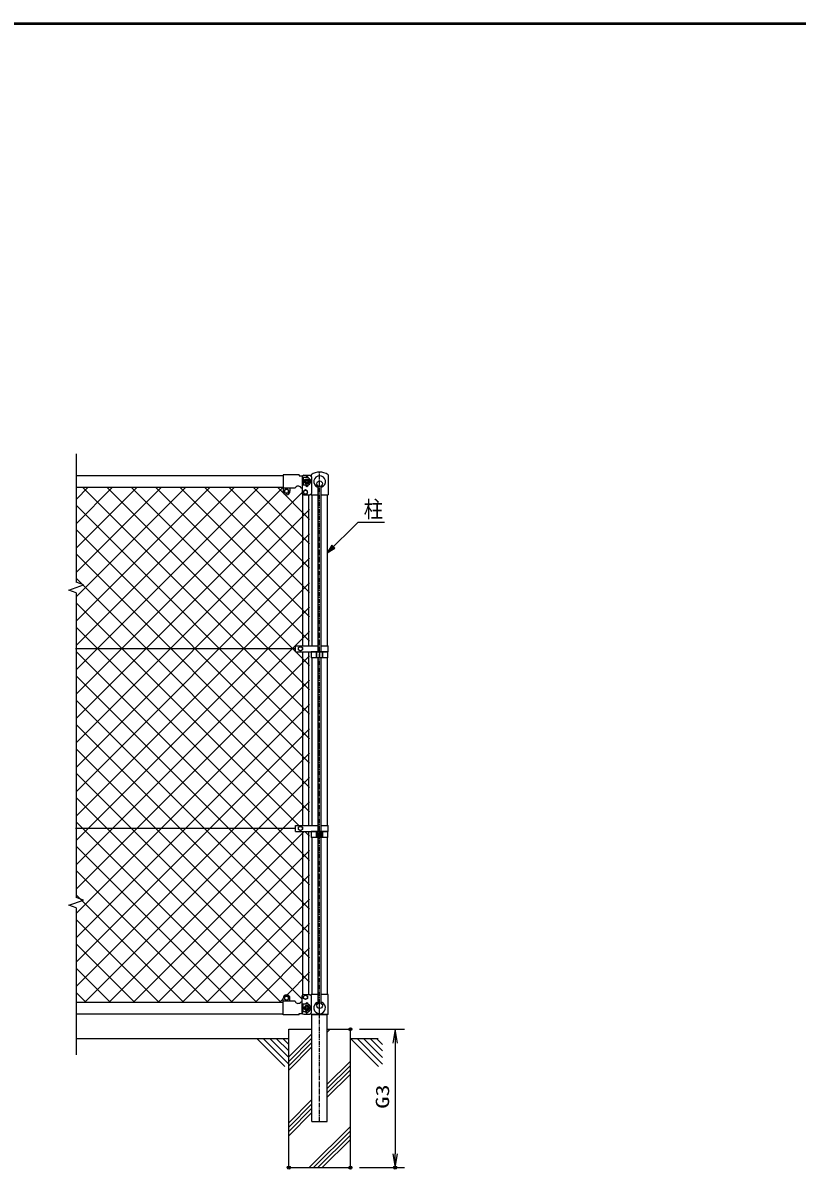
# Model space of a CAD drawing. Units: millimetres, scale not verified. Extents: x -4425 to 4425, y -3150 to 3150.
# Drawn here: x -1404 to 1113, y -814 to 2925 of the extents above; entities that cross this region are included whole.
import ezdxf
from ezdxf.enums import TextEntityAlignment as Align

# ---------------------------------------------------------------- set-up
doc = ezdxf.new("R2010")
doc.units = ezdxf.units.MM
doc.header["$LTSCALE"] = 20
doc.header["$PDMODE"] = 32
doc.header["$PDSIZE"] = 10
doc.linetypes.add('USER1', pattern=[1.125, 0.75, -0.125, 0.125, -0.125])
for name, color, linetype, lineweight in [('0-0_1', 7, 'Continuous', 25), ('0-1_CENTLN-L', 2, 'USER1', 25), ('0-2_0', 7, 'Continuous', 25), ('0-4_WAKU', 7, 'Continuous', 25), ('0-5_11', 4, 'Continuous', 25), ('0-6_13', 7, 'Continuous', 25), ('0-7_DEFPOINTS', 7, 'Continuous', 25), ('0-8_14', 7, 'Continuous', 25)]:
    doc.layers.add(name, color=color, linetype=linetype, lineweight=lineweight)
doc.styles.add('ＭＳ ゴシック', font='')
doc.styles.get('ＭＳ ゴシック').set_extended_font_data('MS Gothic')

# ---------------------------------------------------------------- blocks, each defined once
blk = doc.blocks.new('C9')
at = {"layer": '0-5_11'}
blk.add_line((74009, 72755.4), (75836.8, 70927.7), dxfattribs=at)
blk = doc.blocks.new('C10')
at = {"layer": '0-5_11'}
blk.add_line((74433.3, 72755.4), (76098.1, 71090.7), dxfattribs=at)
blk = doc.blocks.new('C11')
at = {"layer": '0-5_11'}
blk.add_line((74857.6, 72755.4), (76098.1, 71514.9), dxfattribs=at)
blk = doc.blocks.new('C12')
at = {"layer": '0-5_11'}
blk.add_line((75281.8, 72755.4), (76098.1, 71939.2), dxfattribs=at)
blk = doc.blocks.new('C13')
at = {"layer": '0-5_11'}
blk.add_line((75706.1, 72755.4), (76098.1, 72363.5), dxfattribs=at)
blk = doc.blocks.new('DARROWS')
at = {"layer": '0-2_0', "color": 2}
blk.add_line((0, 0), (-19.982, 0), dxfattribs=at)
blk.add_lwpolyline([(-20, -3.333), (0, 0), (-20, 3.333)], dxfattribs=at)

msp = doc.modelspace()

# ---------------------------------------------------------------- linework, layer by layer
at = {"layer": '0-0_1', "color": 4}
for p, q in [((-1231.09, 1524.47), (-1231.09, 1107.19)), ((-1254.58, 1081.54), (-1207.59, 1098.64)), ((-1207.59, 1098.64), (-1231.09, 1107.19)), ((-1231.09, 1072.98), (-1254.58, 1081.54)), ((-1231.09, 1072.98), (-1231.09, 82.19)), ((-1207.59, 73.64), (-1231.09, 82.19)), ((-1254.58, 56.54), (-1207.59, 73.64)), ((-1231.09, 47.98), (-1254.58, 56.54)), ((-1231.09, 47.98), (-1231.09, -430.01)), ((-539.49, -436.63), (-464.49, -361.63)), ((-414.49, -355.49), (-405.33, -346.33)), ((-539.49, -450.78), (-464.49, -375.78)), ((-539.49, -464.92), (-464.49, -389.92)), ((-539.49, -479.06), (-464.49, -404.06)), ((-414.49, -525.19), (-339.49, -450.19)), ((-414.49, -539.34), (-339.49, -464.34)), ((-414.49, -553.48), (-339.49, -478.48)), ((-414.49, -567.62), (-339.49, -492.62)), ((-539.49, -650.2), (-464.49, -575.19)), ((-539.49, -664.34), (-464.49, -589.34)), ((-539.49, -678.48), (-464.49, -603.48)), ((-539.49, -692.62), (-464.49, -617.62)), ((-473.49, -796.33), (-339.49, -662.33)), ((-459.35, -796.33), (-339.49, -676.47)), ((-445.21, -796.33), (-339.49, -690.61)), ((-431.07, -796.33), (-339.49, -704.75))]:
    msp.add_line(p, q, dxfattribs=at)
at = {"layer": '0-0_1'}
for p, q in [((-1231.09, 1453.67), (-557.94, 1453.67)), ((-466.99, 1456.16), (-466.99, 1450.52)), ((-444.96, 1419.52), (-450.08, 1424.64)), ((-411.99, 1456.16), (-411.99, 1390.67)), ((-1231.09, 1415.67), (-557.94, 1415.67)), ((-1231.09, 1297.1), (-1112.52, 1415.67)), ((-1231.09, 1217.9), (-1033.32, 1415.67)), ((-1231.09, 1138.7), (-954.13, 1415.67)), ((-1231.09, 1059.51), (-874.93, 1415.67)), ((-1231.09, 980.31), (-795.73, 1415.67)), ((-1231.09, 901.12), (-716.54, 1415.67)), ((-1231.09, 821.92), (-637.34, 1415.67)), ((-1231.09, 742.72), (-558.15, 1415.67)), ((-1231.09, 1376.29), (-1191.71, 1415.67)), ((-1231.09, 663.53), (-496.14, 1398.48)), ((-472.17, 677.54), (-1210.3, 1415.67)), ((-472.2, 756.76), (-1131.11, 1415.67)), ((-472.22, 835.98), (-1051.91, 1415.67)), ((-472.25, 915.2), (-972.71, 1415.67)), ((-472.27, 994.42), (-893.52, 1415.67)), ((-472.3, 1073.64), (-814.32, 1415.67)), ((-472.32, 1152.86), (-735.13, 1415.67)), ((-472.35, 1232.09), (-655.93, 1415.67)), ((-472.38, 1311.31), (-576.73, 1415.67)), ((-466.99, 1394.82), (-466.99, 1390.67)), ((-466.99, 1390.67), (-444.49, 1390.67)), ((-464.49, 1390.67), (-464.49, 900.48)), ((-444.49, 880.48), (-444.49, 1419.78)), ((-434.49, 880.48), (-434.49, 1419.79)), ((-434.49, 1390.67), (-411.99, 1390.67)), ((-414.49, 1390.67), (-414.49, 900.48)), ((-472.15, 598.32), (-1231.09, 1357.26)), ((-1231.09, 584.33), (-472.39, 1343.03)), ((-472.12, 519.09), (-1231.09, 1278.06)), ((-1231.09, 505.14), (-472.36, 1263.86)), ((-472.1, 439.87), (-1231.09, 1198.86)), ((-1231.09, 425.94), (-472.33, 1184.69)), ((-472.07, 360.65), (-1231.09, 1119.67)), ((-1231.09, 346.74), (-472.31, 1105.52)), ((-507.09, 316.48), (-1231.09, 1040.47)), ((-1231.09, 267.55), (-472.28, 1026.35)), ((-472.02, 202.21), (-1231.09, 961.28)), ((-1231.09, 188.35), (-472.26, 947.18)), ((-517.48, 890.48), (-1233.66, 890.48)), ((-471.99, 122.99), (-1231.09, 882.08)), ((-1231.09, 109.16), (-472.23, 868.01)), ((-464.49, 860.86), (-464.49, 316.48)), ((-444.49, -262.45), (-444.49, 860.86)), ((-434.49, -262.45), (-434.49, 860.86)), ((-414.49, 860.86), (-414.49, 316.48)), ((-471.97, 43.77), (-1231.09, 802.88)), ((-1231.09, 29.96), (-472.21, 788.84)), ((-471.94, -35.46), (-1231.09, 723.69)), ((-1231.09, -49.23), (-472.18, 709.67)), ((-471.92, -114.68), (-1231.09, 644.49)), ((-1231.09, -128.43), (-472.16, 630.5)), ((-471.89, -193.9), (-1231.09, 565.3)), ((-1231.09, -207.63), (-472.13, 551.33)), ((-496.14, -248.85), (-1231.09, 486.1)), ((-1202.6, -258.34), (-472.11, 472.16)), ((-565.85, -258.33), (-1231.09, 406.9)), ((-1123.41, -258.34), (-472.08, 392.99)), ((-517.48, 306.48), (-1233.66, 306.48)), ((-645.04, -258.33), (-1231.09, 327.71)), ((-1044.21, -258.34), (-489.4, 296.48)), ((-472.05, 281.43), (-487.09, 296.48)), ((-464.49, 276.86), (-464.49, -233.33)), ((-414.49, 276.86), (-414.49, -233.33)), ((-724.24, -258.34), (-1231.09, 248.51)), ((-965.01, -258.34), (-472.03, 234.65)), ((-803.44, -258.34), (-1231.09, 169.32)), ((-885.82, -258.34), (-472.01, 155.48)), ((-882.63, -258.34), (-1231.09, 90.12)), ((-806.62, -258.34), (-471.98, 76.3)), ((-961.83, -258.34), (-1231.09, 10.92)), ((-727.42, -258.34), (-471.95, -2.87)), ((-1041.02, -258.34), (-1231.09, -68.27)), ((-648.23, -258.33), (-471.93, -82.04)), ((-1120.22, -258.34), (-1231.09, -147.47)), ((-545.17, -234.48), (-471.9, -161.21)), ((-1199.42, -258.33), (-1231.09, -226.66)), ((-569.03, -258.33), (-557.94, -247.24)), ((-444.49, -233.33), (-466.99, -233.33)), ((-466.99, -237.48), (-466.99, -233.33)), ((-466.99, -298.83), (-466.99, -293.18)), ((-411.99, -298.83), (-466.99, -298.83)), ((-464.49, -646.33), (-464.49, -298.83)), ((-464.49, -298.83), (-414.49, -298.83)), ((-445.02, -262.08), (-450.15, -267.2)), ((-434.02, -262.19), (-428.9, -267.31)), ((-414.49, -646.33), (-414.49, -298.83)), ((-539.49, -346.33), (-464.49, -346.33)), ((-539.49, -796.33), (-539.49, -346.33)), ((-414.49, -346.33), (-339.49, -346.33)), ((-339.49, -796.33), (-339.49, -346.33)), ((-464.49, -646.33), (-414.49, -646.33)), ((-539.49, -796.33), (-339.49, -796.33))]:
    msp.add_line(p, q, dxfattribs=at)
for points in [[(-546.94, 1410.17), (-553.44, 1406.42), (-553.44, 1398.91), (-546.94, 1395.16), (-540.44, 1398.91), (-540.44, 1406.42)], [(-485.44, 1407.17), (-491.94, 1403.42), (-491.94, 1395.91), (-485.44, 1392.16), (-478.94, 1395.91), (-478.94, 1403.42)], [(-546.94, -237.83), (-553.44, -241.58), (-553.44, -249.09), (-546.94, -252.84), (-540.44, -249.09), (-540.44, -241.58)], [(-485.44, -249.84), (-491.94, -246.09), (-491.94, -238.58), (-485.44, -234.83), (-478.94, -238.58), (-478.94, -246.09)]]:
    msp.add_lwpolyline(points, close=True, dxfattribs=at)
at = {"layer": '0-0_1', "color": 4}
for points in [[(-414.51, 1202.79), (-314.5, 1302.78), (-228.1, 1302.77)], [(-397.36, 1225.24), (-404.61, 1212.69), (-392.06, 1219.94)]]:
    msp.add_lwpolyline(points, dxfattribs=at)
msp.add_lwpolyline([(-400.01, 1227.89), (-414.51, 1202.79), (-389.41, 1217.29)], close=True, dxfattribs=at)
at = {"layer": '0-0_1'}
msp.add_lwpolyline([(-411.99, -298.83), (-411.99, -233.33), (-434.49, -233.33)], dxfattribs=at)
for centre, radius in [((-439.49, 1427.27), 9), ((-439.49, 1427.27), 9), ((-546.94, 1402.67), 6.5), ((-485.44, 1399.67), 6.5), ((-546.94, -245.33), 6.5), ((-485.44, -242.33), 6.5), ((-439.49, -269.93), 9), ((-439.49, -269.94), 9)]:
    msp.add_circle(centre, radius, dxfattribs=at)
for centre, radius, start, end in [((-439.49, 1418.65), 46.52, 53.75964, 126.24247), ((-439.46, 1434.13), 19, 292.92938, 245.65717), ((-446.47, 1418.66), 2, 245.55466, 10.65671), ((-432.46, 1418.65), 2, 169.34322, 276.63275), ((-439.51, -276.8), 19, 112.92847, 65.65711), ((-446.51, -261.32), 2, 349.34329, 96.63318), ((-432.51, -261.32), 2, 65.55457, 190.65678)]:
    msp.add_arc(centre, radius, start, end, dxfattribs=at)
at = {"layer": '0-1_CENTLN-L'}
for p, q in [((-439.49, 543.48), (-439.49, 1464.78)), ((-439.49, -307.45), (-439.49, 613.86)), ((-439.49, -646.33), (-439.49, -253.83))]:
    msp.add_line(p, q, dxfattribs=at)
at = {"layer": '0-2_0'}
for p, q in [((-557.94, 1456.67), (-557.94, 1412.67)), ((-506.14, 1456.67), (-557.94, 1456.67)), ((-496.14, 1452.77), (-496.14, 1414.39)), ((-480.94, 1447.17), (-496.14, 1447.17)), ((-480.94, 1422.17), (-496.14, 1422.17)), ((-493.14, 1447.17), (-493.14, 1422.17)), ((-557.94, 1412.67), (-557.94, 1402.67)), ((-518.68, 1412.67), (-557.94, 1412.67)), ((-535.94, 1412.67), (-535.94, 1402.67)), ((-500.32, 1414.39), (-496.14, 1414.39)), ((-557.94, -255.33), (-557.94, -245.33)), ((-557.94, -299.33), (-557.94, -255.33)), ((-518.68, -255.33), (-557.94, -255.33)), ((-535.94, -255.33), (-535.94, -245.33)), ((-500.32, -257.05), (-496.14, -257.05)), ((-496.14, -295.44), (-496.14, -257.05)), ((-480.94, -264.83), (-496.14, -264.83)), ((-480.94, -289.83), (-496.14, -289.83)), ((-493.14, -289.83), (-493.14, -264.83)), ((-506.14, -299.33), (-557.94, -299.33))]:
    msp.add_line(p, q, dxfattribs=at)
at = {"layer": '0-2_0', "color": 2}
for p, q in [((-496.14, 1449.67), (-496.14, 1395.67)), ((-491.14, 1454.67), (-471.14, 1454.67)), ((-471.14, 1454.67), (-466.14, 1449.67)), ((-466.14, 1449.67), (-466.14, 1395.67)), ((-491.14, 1390.67), (-471.14, 1390.67)), ((-471.14, 1390.67), (-466.14, 1395.67)), ((-496.14, -292.33), (-496.14, -238.33)), ((-491.14, -233.33), (-471.14, -233.33)), ((-471.14, -233.33), (-466.14, -238.33)), ((-466.14, -292.33), (-466.14, -238.33)), ((-491.14, -297.33), (-471.14, -297.33)), ((-471.14, -297.33), (-466.14, -292.33)), ((-193.81, -391.33), (-193.81, -751.33))]:
    msp.add_line(p, q, dxfattribs=at)
at = {"layer": '0-2_0', "color": 1}
for p, q in [((-309.49, -346.33), (-163.81, -346.33)), ((-309.49, -796.33), (-163.81, -796.33))]:
    msp.add_line(p, q, dxfattribs=at)
at = {"layer": '0-2_0'}
for points in [[(-506.14, 1456.67), (-506.14, 1452.77), (-496.14, 1452.77)], [(-506.14, -299.33), (-506.14, -295.44), (-496.14, -295.44)]]:
    msp.add_lwpolyline(points, dxfattribs=at)
for points in [[(-480.94, 1442.17), (-474.44, 1438.42), (-474.44, 1430.92), (-480.94, 1427.17), (-487.43, 1430.92), (-487.43, 1438.42)], [(-480.94, -284.83), (-474.44, -281.08), (-474.44, -273.58), (-480.94, -269.83), (-487.43, -273.58), (-487.43, -281.08)]]:
    msp.add_lwpolyline(points, close=True, dxfattribs=at)
for centre, radius in [((-480.94, 1434.67), 8.5), ((-480.94, 1434.67), 6.5), ((-480.94, 1434.67), 4.25), ((-480.94, 1434.67), 4.25), ((-480.94, 1434.67), 4.25), ((-480.94, 1434.67), 4.25), ((-480.94, 1434.67), 3.59), ((-480.94, -277.33), 8.5), ((-480.94, -277.33), 6.5), ((-480.94, -277.33), 4.25), ((-480.94, -277.33), 4.25), ((-480.94, -277.33), 4.25), ((-480.94, -277.33), 4.25), ((-480.94, -277.33), 3.59)]:
    msp.add_circle(centre, radius, dxfattribs=at)
at = {"layer": '0-2_0', "color": 2}
for centre, start, end in [((-491.14, 1449.67), 90, 180), ((-491.14, 1395.67), 180, 270), ((-491.14, -238.33), 90, 180), ((-491.14, -292.33), 180, 270)]:
    msp.add_arc(centre, 5, start, end, dxfattribs=at)
at = {"layer": '0-2_0'}
for centre, radius, start, end in [((-480.94, 1446.67), 4.25, 356.73321, 173.24367), ((-480.94, 1422.67), 4.25, 186.75633, 3.26679), ((-480.94, 1434.67), 12.5, 270, 90), ((-546.94, 1402.67), 11, 180, 0), ((-509.14, 1409.67), 10, 28.15683, 162.5424), ((-546.94, -245.33), 11, 0, 180), ((-509.14, -252.33), 10, 197.4576, 331.84317), ((-480.94, -265.33), 4.25, 356.73321, 173.24367), ((-480.94, -289.33), 4.25, 186.75633, 3.26679), ((-480.94, -277.33), 12.5, 270, 90)]:
    msp.add_arc(centre, radius, start, end, dxfattribs=at)
at = {"layer": '0-4_WAKU'}
for p, q in [((-4047.88, 2923.24), (4198.12, 2923.24)), ((-1231.09, -258.33), (-557.94, -258.33)), ((-1231.09, -296.33), (-557.94, -296.33))]:
    msp.add_line(p, q, dxfattribs=at)
msp.add_lwpolyline([(-4049.88, 2925.24), (4200.12, 2925.24), (4200.12, -2924.76), (-4049.88, -2924.76)], close=True, dxfattribs=at)
msp.add_lwpolyline([(-4045.88, -2920.76), (-4045.88, 2921.24), (4196.12, 2921.24)], dxfattribs=at)
at = {"layer": '0-5_11', "color": 7}
for p, q in [((-1231.09, -376.33), (-539.49, -376.33)), ((-339.49, -376.33), (-249.03, -376.33))]:
    msp.add_line(p, q, dxfattribs=at)
at = {"layer": '0-6_13'}
for p, q in [((-494.94, 1392.42), (-494.94, 900.48)), ((-475.94, 1390.67), (-475.94, 900.48)), ((-494.94, 880.48), (-494.94, 316.48)), ((-475.94, 880.48), (-475.95, 316.48)), ((-449.25, 880.48), (-449.25, 860.86)), ((-449.25, 863.31), (-449.25, 878.02)), ((-439.44, 880.48), (-439.44, 860.86)), ((-429.63, 880.48), (-429.63, 860.86)), ((-429.63, 863.31), (-429.63, 878.02)), ((-412.46, 860.86), (-412.46, 880.48)), ((-494.94, 296.48), (-494.94, -235.08)), ((-475.95, 296.48), (-475.96, -233.15)), ((-449.25, 296.48), (-449.25, 276.86)), ((-449.25, 279.31), (-449.25, 294.02)), ((-439.44, 296.48), (-439.44, 276.86)), ((-429.63, 296.48), (-429.63, 276.86)), ((-429.63, 279.31), (-429.63, 294.02)), ((-412.46, 276.86), (-412.46, 296.48))]:
    msp.add_line(p, q, dxfattribs=at)
for points in [[(-412.46, 880.48), (-466.42, 880.48), (-466.42, 860.86)], [(-412.46, 860.86), (-436.99, 860.86), (-466.42, 860.86)], [(-412.46, 296.48), (-466.42, 296.48), (-466.42, 276.86)], [(-412.46, 276.86), (-436.99, 276.86), (-466.42, 276.86)]]:
    msp.add_lwpolyline(points, dxfattribs=at)
at = {"layer": '0-7_DEFPOINTS'}
for p in [(-339.49, -346.33), (-539.49, -796.33), (-339.49, -796.33), (-339.49, -796.33), (-193.81, -796.33)]:
    msp.add_point(p, dxfattribs=at)
at = {"layer": '0-8_14'}
for p, q in [((-517.48, 880.48), (-517.48, 900.48)), ((-517.48, 900.48), (-444.49, 900.48)), ((-434.49, 900.48), (-411.99, 900.48)), ((-411.99, 880.48), (-411.99, 900.48)), ((-517.48, 880.48), (-411.99, 880.48)), ((-517.48, 296.48), (-517.48, 316.48)), ((-517.48, 316.48), (-444.49, 316.48)), ((-434.49, 316.48), (-411.99, 316.48)), ((-411.99, 296.48), (-411.99, 316.48)), ((-517.48, 296.48), (-411.99, 296.48))]:
    msp.add_line(p, q, dxfattribs=at)
for points in [[(-501.98, 897.98), (-495.48, 894.23), (-495.48, 886.72), (-501.98, 882.97), (-508.48, 886.72), (-508.48, 894.23)], [(-501.98, 313.98), (-495.48, 310.23), (-495.48, 302.72), (-501.98, 298.97), (-508.48, 302.72), (-508.48, 310.23)]]:
    msp.add_lwpolyline(points, close=True, dxfattribs=at)
for centre in [(-501.98, 890.48), (-501.98, 306.48)]:
    msp.add_circle(centre, 6.5, dxfattribs=at)

# ---------------------------------------------------------------- block references
at = {"layer": '0-2_0', "xscale": 2.25, "yscale": 2.25}
for p, rotation in [((-193.81, -346.33), 90), ((-193.81, -796.33), 270)]:
    msp.add_blockref('DARROWS', p, dxfattribs=dict(at, rotation=rotation))
at = {"layer": '0-2_0', "xscale": 0.05, "yscale": 0.05}
for name, p in [('C9', (-4344.39, -4014.11)), ('C10', (-4344.39, -4014.11)), ('C11', (-4344.39, -4014.11)), ('C12', (-4344.39, -4014.11)), ('C13', (-4344.39, -4014.11)), ('C9', (-4039.39, -4014.11)), ('C10', (-4039.39, -4014.11)), ('C11', (-4039.39, -4014.11)), ('C12', (-4039.39, -4014.11)), ('C13', (-4039.39, -4014.11))]:
    msp.add_blockref(name, p, dxfattribs=at)

# ---------------------------------------------------------------- texts
at = {"layer": '0-0_1', "color": 4, "style": 'ＭＳ ゴシック', "width": 0.85}
msp.add_text('柱', height=54.12, dxfattribs=at).set_placement((-295.87, 1300.89), align=Align.BOTTOM_LEFT)
at = {"layer": '0-2_0', "color": 3, "style": 'ＭＳ ゴシック', "width": 1.35}
msp.add_text('G3', height=43.26, rotation=90, dxfattribs=at).set_placement((-200.49, -605.08), align=Align.BOTTOM_LEFT)

doc.saveas('drawing.dxf')
